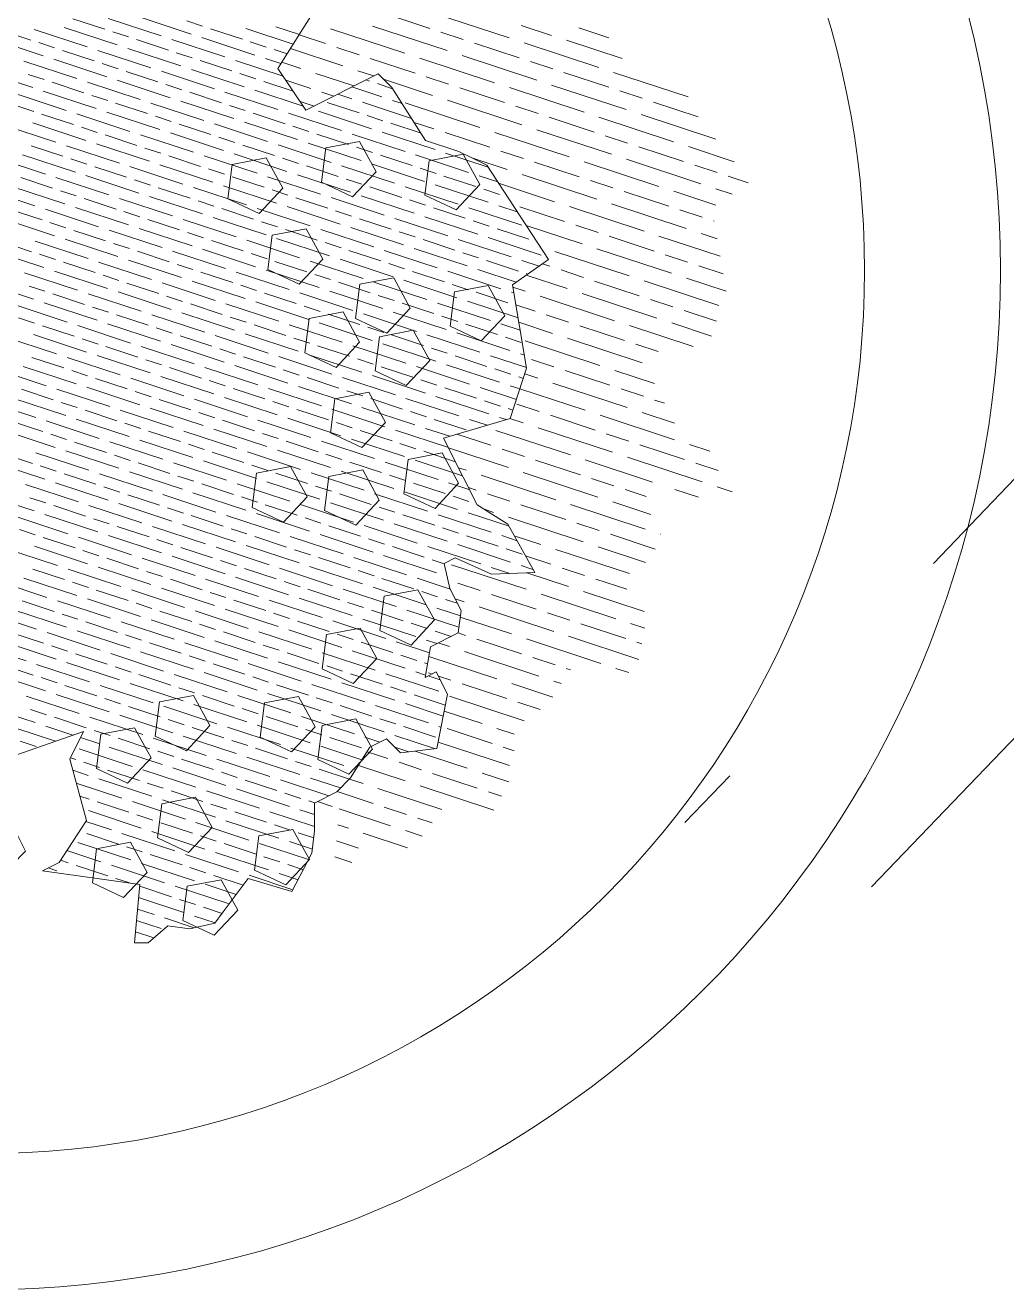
# Model space of a CAD drawing. Header units: millimetres. Extents: x 29001 to 40804, y -8833 to -5892.
# Drawn here: x 29646.77 to 29661.21, y -8151.1 to -8132.49 of the extents above; entities that cross this region are included whole.
import ezdxf

# ---------------------------------------------------------------- set-up
doc = ezdxf.new("R2010")
doc.units = ezdxf.units.MM
doc.layers.get('0').update_dxf_attribs({"lineweight": 0})
for name, color, linetype, lineweight in [('250', 250, 'Continuous', 0), ('251', 251, 'Continuous', 0), ('252', 252, 'Continuous', 0), ('ARBOL', 3, 'Continuous', 0)]:
    doc.layers.add(name, color=color, linetype=linetype, lineweight=lineweight)

# ---------------------------------------------------------------- blocks, each defined once
blk = doc.blocks.new('U1')
at = {"lineweight": 0, "true_color": 0x6c822b}
h = blk.add_hatch(dxfattribs=at)
h.set_pattern_fill('ANSI31', color=67, scale=0.1195, style=0)
edge = h.paths.add_edge_path()
edge.add_line((-2359701.9845, 78417.9483), (-2359701.9685, 78418.0585))
edge.add_line((-2359701.9685, 78418.0585), (-2359701.9366, 78418.0993))
edge.add_line((-2359701.9366, 78418.0993), (-2359701.8442, 78418.1313))
edge.add_line((-2359701.8442, 78418.1313), (-2359701.8478, 78418.0781))
edge.add_line((-2359701.8478, 78418.0781), (-2359701.8726, 78418.0213))
edge.add_line((-2359701.8726, 78418.0213), (-2359701.9845, 78417.9503))
edge.add_line((-2359702.2653, 78418.1678), (-2359702.2494, 78418.278))
edge.add_line((-2359702.2494, 78418.278), (-2359702.2174, 78418.3188))
edge.add_line((-2359702.2174, 78418.3188), (-2359702.1251, 78418.3508))
edge.add_line((-2359702.1251, 78418.3508), (-2359702.1287, 78418.2975))
edge.add_line((-2359702.1287, 78418.2975), (-2359702.1535, 78418.2407))
edge.add_line((-2359702.1535, 78418.2407), (-2359702.2654, 78418.1697))
edge.add_line((-2359702.6518, 78418.5498), (-2359702.756, 78418.5891))
edge.add_line((-2359702.756, 78418.5891), (-2359702.789, 78418.6291))
edge.add_line((-2359702.789, 78418.6291), (-2359702.8003, 78418.7261))
edge.add_line((-2359702.8003, 78418.7261), (-2359702.7491, 78418.7112))
edge.add_line((-2359702.7491, 78418.7112), (-2359702.699, 78418.6747))
edge.add_line((-2359702.699, 78418.6747), (-2359702.6537, 78418.5502))
edge.add_line((-2359702.905, 78418.0329), (-2359702.8892, 78417.9226))
edge.add_line((-2359702.8892, 78417.9226), (-2359702.9084, 78417.8744))
edge.add_line((-2359702.9084, 78417.8744), (-2359702.9879, 78417.8178))
edge.add_line((-2359702.9879, 78417.8178), (-2359702.9995, 78417.8698))
edge.add_line((-2359702.9995, 78417.8698), (-2359702.9917, 78417.9313))
edge.add_line((-2359702.9917, 78417.9313), (-2359702.9044, 78418.031))
edge.add_line((-2359702.5347, 78417.6308), (-2359702.5189, 78417.5205))
edge.add_line((-2359702.5189, 78417.5205), (-2359702.538, 78417.4723))
edge.add_line((-2359702.538, 78417.4723), (-2359702.6176, 78417.4156))
edge.add_line((-2359702.6176, 78417.4156), (-2359702.6292, 78417.4677))
edge.add_line((-2359702.6292, 78417.4677), (-2359702.6214, 78417.5292))
edge.add_line((-2359702.6214, 78417.5292), (-2359702.5341, 78417.6289))
edge.add_line((-2359701.7643, 78418.6315), (-2359701.7483, 78418.7417))
edge.add_line((-2359701.7483, 78418.7417), (-2359701.7164, 78418.7826))
edge.add_line((-2359701.7164, 78418.7826), (-2359701.624, 78418.8145))
edge.add_line((-2359701.624, 78418.8145), (-2359701.6276, 78418.7613))
edge.add_line((-2359701.6276, 78418.7613), (-2359701.6524, 78418.7045))
edge.add_line((-2359701.6524, 78418.7045), (-2359701.7643, 78418.6335))
blk = doc.blocks.new('cc')
at = {"color": 66, "linetype": 'Continuous', "true_color": 0x608d07}
for p, q in [((3.3614, 1.6911), (3.3145, 1.7182)), ((3.4185, 1.6582), (3.4183, 1.6583)), ((3.4948, 1.4624), (3.3119, 1.568)), ((3.3712, 1.6096), (3.3293, 1.6338)), ((3.5845, 1.4865), (3.4139, 1.585)), ((4.0373, 1.5284), (3.9381, 1.5857)), ((4.0243, 1.4601), (3.8921, 1.5364)), ((3.486, 1.3158), (3.3154, 1.4143)), ((3.6042, 1.3235), (3.3198, 1.4876)), ((3.8361, 1.2654), (3.5517, 1.4296)), ((3.6997, 1.4199), (3.6272, 1.4618)), ((4.0439, 1.2971), (3.8, 1.4379)), ((3.9346, 1.436), (3.846, 1.4871)), ((2.6262, 1.2056), (2.3418, 1.3698)), ((2.7345, 1.2947), (2.6492, 1.344)), ((3.3963, 1.2918), (3.2599, 1.3706)), ((3.9258, 1.2894), (3.7551, 1.3879)), ((4.1509, 1.3111), (3.9914, 1.4032)), ((2.7878, 1.1881), (2.5737, 1.3118)), ((3.1742, 1.2684), (3.1243, 1.2972)), ((3.5057, 1.1528), (3.2213, 1.317)), ((3.614, 1.242), (3.5287, 1.2912)), ((3.9454, 1.1264), (3.661, 1.2906)), ((2.5277, 1.035), (2.2433, 1.1992)), ((3.0659, 1.1792), (2.9828, 1.2272)), ((3.2978, 1.1212), (3.0536, 1.2622)), ((3.3875, 1.1452), (3.2169, 1.2437)), ((3.7375, 1.0948), (3.4532, 1.259)), ((3.8273, 1.1188), (3.6566, 1.2173)), ((4.1773, 1.0684), (3.8929, 1.2326)), ((4.0537, 1.2156), (3.9684, 1.2648)), ((4.1973, 1.1327), (4.0964, 1.1909)), ((4.2112, 1.2005), (4.1008, 1.2642)), ((2.3198, 1.0033), (2.0354, 1.1675)), ((2.4095, 1.0274), (2.2389, 1.1259)), ((2.7595, 0.977), (2.4752, 1.1411)), ((2.636, 1.1241), (2.5507, 1.1734)), ((2.8294, 1.0883), (2.683, 1.1728)), ((2.9478, 1.1716), (2.9191, 1.1882)), ((3.0757, 1.0977), (2.9904, 1.147)), ((3.4071, 0.9822), (3.1228, 1.1464)), ((3.5155, 1.0713), (3.4302, 1.1206)), ((3.8469, 0.9558), (3.5625, 1.12)), ((2.8493, 1.001), (2.6786, 1.0995)), ((2.9674, 1.0086), (2.8696, 1.0651)), ((3.1993, 0.9506), (2.9149, 1.1147)), ((3.289, 0.9746), (3.1184, 1.0731)), ((3.639, 0.9242), (3.3547, 1.0883)), ((3.7287, 0.9482), (3.5581, 1.0467)), ((4.0788, 0.8978), (3.7944, 1.0619)), ((3.9552, 1.0449), (3.8699, 1.0942)), ((4.1694, 0.9971), (4.0023, 1.0936)), ((2.2213, 0.8327), (1.9369, 0.9969)), ((2.4291, 0.8644), (2.1448, 1.0286)), ((2.661, 0.8063), (2.3767, 0.9705)), ((2.5375, 0.9535), (2.4522, 1.0028)), ((2.8689, 0.838), (2.5845, 1.0022)), ((2.9772, 0.9271), (2.8919, 0.9764)), ((3.3086, 0.8116), (3.0243, 0.9758)), ((4.1555, 0.9293), (3.9979, 1.0203)), ((2.311, 0.8568), (2.1404, 0.9553)), ((2.7507, 0.8304), (2.5801, 0.9289)), ((3.1008, 0.7799), (2.8164, 0.9441)), ((3.1905, 0.804), (3.0199, 0.9025)), ((3.5405, 0.7535), (3.2562, 0.9177)), ((3.417, 0.9007), (3.3317, 0.95)), ((3.7484, 0.7852), (3.464, 0.9494)), ((3.8567, 0.8743), (3.7714, 0.9236)), ((4.1881, 0.7588), (3.9038, 0.923)), ((2.1228, 0.6621), (1.8384, 0.8263)), ((2.3306, 0.6938), (2.0463, 0.8579)), ((2.439, 0.7829), (2.3537, 0.8321)), ((2.7704, 0.6674), (2.486, 0.8316)), ((3.6302, 0.7776), (3.4596, 0.8761)), ((3.9803, 0.7272), (3.6959, 0.8913)), ((4.07, 0.7512), (3.8994, 0.8497)), ((4.3708, 0.7292), (4.1357, 0.8649)), ((2.2125, 0.6861), (2.0419, 0.7847)), ((2.5625, 0.6357), (2.2782, 0.7999)), ((2.6522, 0.6598), (2.4816, 0.7583)), ((3.0023, 0.6093), (2.7179, 0.7735)), ((2.8787, 0.7565), (2.7934, 0.8057)), ((3.2101, 0.641), (2.9258, 0.8052)), ((3.442, 0.5829), (3.1577, 0.7471)), ((3.3185, 0.7301), (3.2331, 0.7794)), ((3.6499, 0.6146), (3.3655, 0.7788)), ((3.7582, 0.7037), (3.6729, 0.753)), ((4.0896, 0.5882), (3.8053, 0.7524)), ((2.2321, 0.5231), (1.9478, 0.6873)), ((3.092, 0.6334), (2.9214, 0.7319)), ((3.5317, 0.607), (3.3611, 0.7055)), ((3.8818, 0.5565), (3.5974, 0.7207)), ((3.9715, 0.5806), (3.8009, 0.6791)), ((4.3004, 0.5423), (4.0371, 0.6943)), ((4.1979, 0.6773), (4.1126, 0.7266)), ((4.3473, 0.6669), (4.245, 0.726)), ((2.0243, 0.4915), (1.7399, 0.6557)), ((2.114, 0.5155), (1.9434, 0.614)), ((2.464, 0.4651), (2.1797, 0.6293)), ((2.3405, 0.6123), (2.2551, 0.6615)), ((2.6719, 0.4968), (2.3875, 0.6609)), ((2.9038, 0.4387), (2.6194, 0.6029)), ((2.7802, 0.5859), (2.6949, 0.6351)), ((3.1116, 0.4704), (2.8273, 0.6345)), ((3.2199, 0.5595), (3.1346, 0.6087)), ((3.5514, 0.444), (3.267, 0.6081)), ((4.3239, 0.6046), (4.2406, 0.6527)), ((1.6939, 0.3789), (1.4095, 0.5431)), ((2.5537, 0.4891), (2.3831, 0.5876)), ((2.9935, 0.4627), (2.8229, 0.5612)), ((3.3435, 0.4123), (3.0591, 0.5765)), ((3.4332, 0.4363), (3.2626, 0.5349)), ((3.7833, 0.3859), (3.4989, 0.5501)), ((3.6597, 0.5331), (3.5744, 0.5823)), ((3.9911, 0.4176), (3.7067, 0.5817)), ((4.1781, 0.3854), (3.9386, 0.5237)), ((4.0994, 0.5067), (4.0141, 0.5559)), ((4.2695, 0.4843), (4.1465, 0.5554)), ((1.9258, 0.3209), (1.6414, 0.485)), ((1.8022, 0.468), (1.7169, 0.5173)), ((2.1336, 0.3525), (1.8493, 0.5167)), ((2.3655, 0.2945), (2.0811, 0.4587)), ((2.2419, 0.4416), (2.1566, 0.4909)), ((2.5734, 0.3261), (2.289, 0.4903)), ((2.6817, 0.4153), (2.5964, 0.4645)), ((3.0131, 0.2997), (2.7287, 0.4639)), ((3.873, 0.4099), (3.7023, 0.5085)), ((4.2253, 0.434), (4.1421, 0.4821)), ((1.5954, 0.2083), (1.311, 0.3725)), ((2.0155, 0.3449), (1.8449, 0.4434)), ((2.4552, 0.3185), (2.2846, 0.417)), ((2.8053, 0.2681), (2.5209, 0.4323)), ((2.895, 0.2921), (2.7243, 0.3906)), ((3.245, 0.2417), (2.9606, 0.4059)), ((3.1214, 0.3889), (3.0361, 0.4381)), ((3.4529, 0.2733), (3.1685, 0.4375)), ((3.6848, 0.2153), (3.4004, 0.3795)), ((3.5612, 0.3625), (3.4759, 0.4117)), ((3.8926, 0.2469), (3.6082, 0.4111)), ((4.0009, 0.3361), (3.9156, 0.3853)), ((4.1263, 0.3395), (4.048, 0.3847)), ((1.4772, 0.2007), (1.3066, 0.2992)), ((1.8273, 0.1503), (1.5429, 0.3144)), ((1.7037, 0.2974), (1.6184, 0.3467)), ((2.0351, 0.1819), (1.7507, 0.3461)), ((2.1434, 0.271), (2.0581, 0.3203)), ((2.4749, 0.1555), (2.1905, 0.3197)), ((3.3347, 0.2657), (3.1641, 0.3642)), ((3.7745, 0.2393), (3.6038, 0.3378)), ((4.0998, 0.2032), (3.8401, 0.3531)), ((4.0757, 0.2929), (4.0436, 0.3114)), ((1.917, 0.1743), (1.7463, 0.2728)), ((2.267, 0.1239), (1.9826, 0.288)), ((2.3567, 0.1479), (2.1861, 0.2464)), ((2.7068, 0.0975), (2.4224, 0.2616)), ((2.5832, 0.2446), (2.4979, 0.2939)), ((2.9146, 0.1291), (2.6302, 0.2933)), ((3.1465, 0.0711), (2.8621, 0.2352)), ((3.0229, 0.2182), (2.9376, 0.2675)), ((3.3544, 0.1027), (3.07, 0.2669)), ((3.4627, 0.1918), (3.3774, 0.2411)), ((3.7941, 0.0763), (3.5097, 0.2405)), ((1.289, 0.006), (1.0046, 0.1702)), ((1.4969, 0.0377), (1.2125, 0.2019)), ((1.6052, 0.1268), (1.5199, 0.1761)), ((1.9366, 0.0113), (1.6522, 0.1755)), ((2.0449, 0.1004), (1.9596, 0.1497)), ((2.3764, -0.0151), (2.092, 0.1491)), ((2.7965, 0.1215), (2.6258, 0.22)), ((3.2362, 0.0951), (3.0656, 0.1936)), ((3.5862, 0.0447), (3.3019, 0.2089)), ((3.676, 0.0687), (3.5053, 0.1672)), ((4.026, 0.0183), (3.7416, 0.1825)), ((3.9024, 0.1654), (3.8171, 0.2147)), ((4.1113, 0.1207), (3.9495, 0.2141)), ((1.3787, 0.0301), (1.2081, 0.1286)), ((1.7288, -0.0204), (1.4444, 0.1438)), ((1.8185, 0.0037), (1.6478, 0.1022)), ((2.1685, -0.0468), (1.8841, 0.1174)), ((2.2582, -0.0227), (2.0876, 0.0758)), ((2.6082, -0.0732), (2.3239, 0.091)), ((2.4847, 0.074), (2.3994, 0.1233)), ((2.8161, -0.0415), (2.5317, 0.1227)), ((2.9244, 0.0476), (2.8391, 0.0969)), ((3.2558, -0.0679), (2.9715, 0.0963)), ((4.1068, 0.0474), (3.9451, 0.1408)), ((1.3984, -0.1329), (1.114, 0.0312)), ((1.5067, -0.0438), (1.4214, 0.0054)), ((1.8381, -0.1593), (1.5537, 0.0048)), ((2.698, -0.0491), (2.5273, 0.0494)), ((3.048, -0.0996), (2.7636, 0.0646)), ((3.1377, -0.0755), (2.9671, 0.023)), ((3.4877, -0.1259), (3.2034, 0.0382)), ((3.3642, 0.0212), (3.2789, 0.0705)), ((3.6956, -0.0943), (3.4112, 0.0699)), ((3.9275, -0.1523), (3.6431, 0.0118)), ((3.8039, -0.0052), (3.7186, 0.0441)), ((4.0714, -0.0838), (3.851, 0.0435)), ((1.1905, -0.1646), (0.9061, -0.0004)), ((1.2802, -0.1406), (1.1096, -0.042)), ((1.6302, -0.191), (1.3459, -0.0268)), ((1.72, -0.167), (1.5493, -0.0684)), ((2.07, -0.2174), (1.7856, -0.0532)), ((1.9464, -0.0702), (1.8611, -0.021)), ((2.2778, -0.1857), (1.9935, -0.0215)), ((2.3862, -0.0966), (2.3009, -0.0474)), ((2.7176, -0.2121), (2.4332, -0.0479)), ((2.8259, -0.123), (2.7406, -0.0737)), ((3.1573, -0.2385), (2.873, -0.0743)), ((3.5774, -0.1019), (3.4068, -0.0034)), ((4.0172, -0.1283), (3.8466, -0.0298)), ((4.0901, -0.0187), (4.0829, -0.0146)), ((1.2998, -0.3036), (1.0155, -0.1394)), ((2.1597, -0.1933), (1.9891, -0.0948)), ((2.5097, -0.2438), (2.2254, -0.0796)), ((2.5994, -0.2197), (2.4288, -0.1212)), ((2.9495, -0.2702), (2.6651, -0.106)), ((3.0392, -0.2461), (2.8686, -0.1476)), ((3.3892, -0.2966), (3.1049, -0.1324)), ((3.2657, -0.1494), (3.1804, -0.1001)), ((3.5971, -0.2649), (3.3127, -0.1007)), ((3.7054, -0.1758), (3.6201, -0.1265)), ((4.0368, -0.2913), (3.7525, -0.1271)), ((1.092, -0.3352), (0.8076, -0.171)), ((1.1817, -0.3112), (1.0111, -0.2127)), ((1.5317, -0.3616), (1.2474, -0.1974)), ((1.4082, -0.2144), (1.3229, -0.1652)), ((1.7396, -0.33), (1.4552, -0.1658)), ((1.8479, -0.2408), (1.7626, -0.1916)), ((2.1793, -0.3563), (1.895, -0.1922)), ((2.2877, -0.2672), (2.2024, -0.218)), ((2.6191, -0.3827), (2.3347, -0.2186)), ((3.4789, -0.2725), (3.3083, -0.174)), ((3.829, -0.323), (3.5446, -0.1588)), ((3.9187, -0.2989), (3.7481, -0.2004)), ((4.0645, -0.2314), (3.9844, -0.1852)), ((0.7616, -0.4478), (0.4772, -0.2836)), ((1.6214, -0.3376), (1.4508, -0.2391)), ((1.9715, -0.388), (1.6871, -0.2238)), ((2.0612, -0.364), (1.8906, -0.2655)), ((2.4112, -0.4144), (2.1269, -0.2502)), ((2.5009, -0.3904), (2.3303, -0.2919)), ((2.851, -0.4408), (2.5666, -0.2766)), ((2.7274, -0.2936), (2.6421, -0.2444)), ((3.0588, -0.4091), (2.7745, -0.245)), ((3.1672, -0.32), (3.0818, -0.2708)), ((3.4986, -0.4355), (3.2142, -0.2714)), ((3.6069, -0.3464), (3.5216, -0.2972)), ((4.2206, -0.3216), (4.1447, -0.2777)), ((0.9935, -0.5058), (0.7091, -0.3417)), ((0.8699, -0.3587), (0.7846, -0.3094)), ((1.2013, -0.4742), (0.917, -0.31)), ((1.4332, -0.5322), (1.1489, -0.368)), ((1.3097, -0.3851), (1.2244, -0.3358)), ((1.6411, -0.5006), (1.3567, -0.3364)), ((1.7494, -0.4115), (1.6641, -0.3622)), ((2.0808, -0.527), (1.7965, -0.3628)), ((2.9407, -0.4168), (2.7701, -0.3182)), ((3.2907, -0.4672), (3.0064, -0.303)), ((3.3804, -0.4432), (3.2098, -0.3446)), ((3.7305, -0.4936), (3.4461, -0.3294)), ((3.8202, -0.4695), (3.6496, -0.371)), ((3.9383, -0.4619), (3.654, -0.2977)), ((4.1702, -0.52), (3.8859, -0.3558)), ((4.0467, -0.3728), (3.9613, -0.3236)), ((4.3118, -0.4501), (4.0937, -0.3241)), ((1.0832, -0.4818), (0.9126, -0.3833)), ((1.5229, -0.5082), (1.3523, -0.4097)), ((1.873, -0.5586), (1.5886, -0.3944)), ((1.9627, -0.5346), (1.7921, -0.4361)), ((2.3127, -0.585), (2.0284, -0.4208)), ((2.1892, -0.4378), (2.1038, -0.3886)), ((2.5206, -0.5534), (2.2362, -0.3892)), ((2.6289, -0.4642), (2.5436, -0.415)), ((2.9603, -0.5798), (2.676, -0.4156)), ((3.0687, -0.4906), (2.9833, -0.4414)), ((3.4001, -0.6062), (3.1157, -0.442)), ((4.2599, -0.4959), (4.0893, -0.3974)), ((0.6631, -0.6184), (0.3787, -0.4542)), ((0.895, -0.6765), (0.6106, -0.5123)), ((0.7714, -0.5293), (0.6861, -0.48)), ((1.1028, -0.6448), (0.8185, -0.4806)), ((1.2112, -0.5557), (1.1258, -0.5064)), ((1.5426, -0.6712), (1.2582, -0.507)), ((2.4024, -0.561), (2.2318, -0.4625)), ((2.7525, -0.6114), (2.4681, -0.4472)), ((2.8422, -0.5874), (2.6716, -0.4889)), ((3.1922, -0.6378), (2.9079, -0.4736)), ((3.2819, -0.6138), (3.1113, -0.5153)), ((3.632, -0.6642), (3.3476, -0.5)), ((3.5084, -0.517), (3.4231, -0.4678)), ((3.8398, -0.6325), (3.5555, -0.4684)), ((3.9481, -0.5434), (3.8628, -0.4942)), ((4.198, -0.6118), (3.9952, -0.4948)), ((0.5449, -0.626), (0.3743, -0.5275)), ((0.9847, -0.6524), (0.8141, -0.5539)), ((1.3347, -0.7028), (1.0504, -0.5387)), ((1.4244, -0.6788), (1.2538, -0.5803)), ((1.7745, -0.7292), (1.4901, -0.5651)), ((1.6509, -0.5821), (1.5656, -0.5328)), ((1.9823, -0.6976), (1.698, -0.5334)), ((2.2142, -0.7556), (1.9298, -0.5915)), ((2.0907, -0.6085), (2.0053, -0.5592)), ((2.4221, -0.724), (2.1377, -0.5598)), ((2.5304, -0.6349), (2.4451, -0.5856)), ((2.8618, -0.7504), (2.5775, -0.5862)), ((3.7217, -0.6402), (3.5511, -0.5417)), ((4.0717, -0.6906), (3.7873, -0.5264)), ((4.158, -0.6646), (3.9908, -0.5681)), ((4.2379, -0.559), (4.2271, -0.5528)), ((0.3567, -0.8207), (0.0724, -0.6565)), ((0.5646, -0.789), (0.2802, -0.6248)), ((0.6729, -0.6999), (0.5876, -0.6506)), ((1.0043, -0.8154), (0.72, -0.6512)), ((1.8642, -0.7052), (1.6936, -0.6067)), ((2.3039, -0.7316), (2.1333, -0.6331)), ((2.654, -0.782), (2.3696, -0.6179)), ((2.7437, -0.758), (2.5731, -0.6595)), ((3.0937, -0.8084), (2.8093, -0.6442)), ((2.9701, -0.6613), (2.8848, -0.612)), ((3.3016, -0.7768), (3.0172, -0.6126)), ((3.4099, -0.6877), (3.3246, -0.6384)), ((3.7413, -0.8032), (3.4569, -0.639)), ((3.8496, -0.714), (3.7643, -0.6648)), ((3.949, -0.6956), (3.8967, -0.6654)), ((0.4464, -0.7966), (0.2758, -0.6981)), ((0.7965, -0.8471), (0.5121, -0.6829)), ((0.8862, -0.823), (0.7156, -0.7245)), ((1.2362, -0.8735), (0.9518, -0.7093)), ((1.1127, -0.7263), (1.0273, -0.677)), ((1.4441, -0.8418), (1.1597, -0.6776)), ((1.676, -0.8999), (1.3916, -0.7357)), ((1.5524, -0.7527), (1.4671, -0.7034)), ((1.8838, -0.8682), (1.5995, -0.704)), ((1.9921, -0.7791), (1.9068, -0.7298)), ((2.3236, -0.8946), (2.0392, -0.7304)), ((3.1834, -0.7844), (3.0128, -0.6859)), ((3.5335, -0.8348), (3.2491, -0.6706)), ((3.6232, -0.8108), (3.4525, -0.7123)), ((3.867, -0.7999), (3.6888, -0.697)), ((3.908, -0.7477), (3.8923, -0.7387)), ((4.0277, -0.741), (3.9635, -0.704)), ((0.4661, -0.9596), (0.1817, -0.7955)), ((1.3259, -0.8494), (1.1553, -0.7509)), ((1.7657, -0.8758), (1.5951, -0.7773)), ((2.1157, -0.9263), (1.8313, -0.7621)), ((2.2054, -0.9022), (2.0348, -0.8037)), ((2.5555, -0.9527), (2.2711, -0.7885)), ((2.4319, -0.8055), (2.3466, -0.7562)), ((2.7633, -0.921), (2.4789, -0.7568)), ((2.9952, -0.979), (2.7108, -0.8149)), ((2.8716, -0.8319), (2.7863, -0.7826)), ((3.2031, -0.9474), (2.9187, -0.7832)), ((3.3114, -0.8583), (3.2261, -0.809)), ((3.6428, -0.9738), (3.3584, -0.8096)), ((0.2582, -0.9913), (-0.0262, -0.8271)), ((0.3479, -0.9673), (0.1773, -0.8688)), ((0.698, -1.0177), (0.4136, -0.8535)), ((0.5744, -0.8705), (0.4891, -0.8213)), ((0.9058, -0.986), (0.6215, -0.8219)), ((1.1377, -1.0441), (0.8533, -0.8799)), ((1.0141, -0.8969), (0.9288, -0.8477)), ((1.3456, -1.0124), (1.0612, -0.8483)), ((1.4539, -0.9233), (1.3686, -0.8741)), ((1.7853, -1.0388), (1.5009, -0.8746)), ((2.6452, -0.9286), (2.4745, -0.8301)), ((3.0849, -0.955), (2.9143, -0.8565)), ((3.4349, -1.0054), (3.1506, -0.8413)), ((3.5247, -0.9814), (3.354, -0.8829)), ((3.8705, -1.0294), (3.5903, -0.8677)), ((3.7511, -0.8847), (3.6658, -0.8354)), ((3.8561, -0.8694), (3.7982, -0.836)), ((0.3676, -1.1303), (0.0832, -0.9661)), ((0.7877, -0.9937), (0.6171, -0.8951)), ((1.2274, -1.02), (1.0568, -0.9215)), ((1.5775, -1.0705), (1.2931, -0.9063)), ((1.6672, -1.0464), (1.4965, -0.9479)), ((2.0172, -1.0969), (1.7328, -0.9327)), ((1.8936, -0.9497), (1.8083, -0.9005)), ((2.2251, -1.0652), (1.9407, -0.901)), ((2.4569, -1.1233), (2.1726, -0.9591)), ((2.3334, -0.9761), (2.2481, -0.9268)), ((2.6648, -1.0916), (2.3804, -0.9274)), ((2.7731, -1.0025), (2.6878, -0.9532)), ((3.1045, -1.118), (2.8202, -0.9538)), ((3.8801, -0.9592), (3.7938, -0.9093)), ((0.1597, -1.1619), (-0.1247, -0.9977)), ((0.2494, -1.1379), (0.0788, -1.0394)), ((0.5995, -1.1883), (0.3151, -1.0241)), ((0.4759, -1.0411), (0.3906, -0.9919)), ((0.8073, -1.1567), (0.5229, -0.9925)), ((0.9156, -1.0675), (0.8303, -1.0183)), ((1.2471, -1.183), (0.9627, -1.0189)), ((2.1069, -1.0728), (1.9363, -0.9743)), ((2.5467, -1.0992), (2.376, -1.0007)), ((2.8967, -1.1497), (2.6123, -0.9855)), ((2.9864, -1.1256), (2.8158, -1.0271)), ((3.3364, -1.1761), (3.0521, -1.0119)), ((3.2129, -1.0289), (3.1276, -0.9796)), ((3.5443, -1.1444), (3.2599, -0.9802)), ((3.6685, -1.1403), (3.4918, -1.0383)), ((3.6526, -1.0553), (3.5673, -1.006)), ((3.8262, -1.0797), (3.6997, -1.0066)), ((-0.1707, -1.2745), (-0.4551, -1.1103)), ((0.6892, -1.1643), (0.5185, -1.0658)), ((1.0392, -1.2147), (0.7548, -1.0505)), ((1.1289, -1.1907), (0.9583, -1.0922)), ((1.4789, -1.2411), (1.1946, -1.0769)), ((1.3554, -1.0939), (1.2701, -1.0447)), ((1.6868, -1.2094), (1.4024, -1.0453)), ((1.9187, -1.2675), (1.6343, -1.1033)), ((1.7951, -1.1203), (1.7098, -1.0711)), ((2.1265, -1.2358), (1.8422, -1.0717)), ((2.2349, -1.1467), (2.1496, -1.0975)), ((2.5663, -1.2622), (2.2819, -1.0981)), ((3.4262, -1.152), (3.2555, -1.0535)), ((3.7582, -1.1163), (3.6953, -1.0799)), ((0.0612, -1.3325), (-0.2232, -1.1684)), ((-0.0624, -1.1854), (-0.1477, -1.1361)), ((0.2691, -1.3009), (-0.0153, -1.1367)), ((0.3774, -1.2118), (0.2921, -1.1625)), ((0.7088, -1.3273), (0.4244, -1.1631)), ((0.8171, -1.2382), (0.7318, -1.1889)), ((1.1485, -1.3537), (0.8642, -1.1895)), ((1.5687, -1.2171), (1.398, -1.1186)), ((2.0084, -1.2435), (1.8378, -1.145)), ((2.3584, -1.2939), (2.0741, -1.1297)), ((2.4481, -1.2699), (2.2775, -1.1713)), ((2.7982, -1.3203), (2.5138, -1.1561)), ((2.6746, -1.1731), (2.5893, -1.1239)), ((3.006, -1.2886), (2.7217, -1.1244)), ((3.2379, -1.3467), (2.9536, -1.1825)), ((3.1144, -1.1995), (3.0291, -1.1503)), ((3.4458, -1.315), (3.1614, -1.1508)), ((3.5333, -1.2139), (3.4688, -1.1767)), ((0.1509, -1.3085), (-0.0197, -1.21)), ((0.5009, -1.3589), (0.2166, -1.1948)), ((0.5907, -1.3349), (0.42, -1.2364)), ((0.9407, -1.3853), (0.6563, -1.2211)), ((1.0304, -1.3613), (0.8598, -1.2628)), ((1.3804, -1.4117), (1.0961, -1.2475)), ((1.2569, -1.2645), (1.1716, -1.2153)), ((1.5883, -1.3801), (1.3039, -1.2159)), ((1.6966, -1.2909), (1.6113, -1.2417)), ((2.028, -1.4065), (1.7437, -1.2423)), ((2.8879, -1.2962), (2.7173, -1.1977)), ((3.3276, -1.3226), (3.157, -1.2241)), ((3.6777, -1.3731), (3.3933, -1.2089)), ((-0.2692, -1.4451), (-0.5536, -1.2809)), ((-0.0373, -1.5032), (-0.3217, -1.339)), ((-0.1609, -1.356), (-0.2462, -1.3067)), ((0.1705, -1.4715), (-0.1138, -1.3073)), ((0.2789, -1.3824), (0.1936, -1.3331)), ((0.6103, -1.4979), (0.3259, -1.3337)), ((1.4701, -1.3877), (1.2995, -1.2892)), ((1.8202, -1.4381), (1.5358, -1.2739)), ((1.9099, -1.4141), (1.7393, -1.3156)), ((2.2599, -1.4645), (1.9756, -1.3003)), ((2.1364, -1.3173), (2.0511, -1.2681)), ((2.4678, -1.4329), (2.1834, -1.2687)), ((2.6997, -1.4909), (2.4153, -1.3267)), ((2.5761, -1.3437), (2.4908, -1.2945)), ((2.9075, -1.4592), (2.6232, -1.2951)), ((3.0159, -1.3701), (2.9306, -1.3209)), ((3.3473, -1.4856), (3.0629, -1.3215)), ((-0.3873, -1.4527), (-0.558, -1.3542)), ((0.0524, -1.4791), (-0.1182, -1.3806)), ((0.4024, -1.5296), (0.1181, -1.3654)), ((0.4921, -1.5055), (0.3215, -1.407)), ((0.8422, -1.5559), (0.5578, -1.3918)), ((0.7186, -1.4088), (0.6333, -1.3595)), ((1.05, -1.5243), (0.7657, -1.3601)), ((1.1584, -1.4352), (1.0731, -1.3859)), ((1.4898, -1.5507), (1.2054, -1.3865)), ((1.5981, -1.4616), (1.5128, -1.4123)), ((1.9295, -1.5771), (1.6452, -1.4129)), ((2.3496, -1.4405), (2.179, -1.342)), ((2.7894, -1.4669), (2.6188, -1.3684)), ((3.1394, -1.5173), (2.8551, -1.3531)), ((3.2291, -1.4933), (3.0585, -1.3948)), ((3.5792, -1.5437), (3.2948, -1.3795)), ((3.4556, -1.3965), (3.3703, -1.3473)), ((3.787, -1.512), (3.5027, -1.3479)), ((3.8341, -1.4634), (3.7346, -1.4059)), ((-0.2594, -1.5266), (-0.3447, -1.4773)), ((0.072, -1.6421), (-0.2123, -1.4779)), ((0.9319, -1.5319), (0.7613, -1.4334)), ((1.2819, -1.5823), (0.9976, -1.4182)), ((1.3716, -1.5583), (1.201, -1.4598)), ((1.7217, -1.6087), (1.4373, -1.4446)), ((1.8114, -1.5847), (1.6408, -1.4862)), ((2.1614, -1.6351), (1.8771, -1.471)), ((2.0379, -1.488), (1.9526, -1.4387)), ((2.3693, -1.6035), (2.0849, -1.4393)), ((2.4776, -1.5144), (2.3923, -1.4651)), ((2.809, -1.6299), (2.5247, -1.4657)), ((3.6689, -1.5197), (3.4983, -1.4212)), ((-0.1358, -1.6738), (-0.4202, -1.5096)), ((-0.0461, -1.6497), (-0.2167, -1.5512)), ((0.3039, -1.7002), (0.0196, -1.536)), ((0.1804, -1.553), (0.0951, -1.5037)), ((0.5118, -1.6685), (0.2274, -1.5043)), ((0.7437, -1.7266), (0.4593, -1.5624)), ((0.6201, -1.5794), (0.5348, -1.5301)), ((0.9515, -1.6949), (0.6672, -1.5307)), ((1.0599, -1.6058), (0.9746, -1.5565)), ((1.3913, -1.7213), (1.1069, -1.5571)), ((2.2511, -1.6111), (2.0805, -1.5126)), ((2.6012, -1.6615), (2.3168, -1.4973)), ((2.6909, -1.6375), (2.5203, -1.539)), ((3.0401, -1.6874), (2.7566, -1.5237)), ((2.9174, -1.5407), (2.832, -1.4915)), ((3.2195, -1.6394), (2.9644, -1.4921)), ((3.3092, -1.6153), (3.1963, -1.5501)), ((3.3571, -1.5671), (3.2718, -1.5179)), ((3.6237, -1.6453), (3.4042, -1.5185)), ((3.7968, -1.5935), (3.7115, -1.5443)), ((3.9067, -1.5811), (3.8439, -1.5449)), ((0.3936, -1.6761), (0.223, -1.5776)), ((0.8334, -1.7025), (0.6628, -1.604)), ((1.1834, -1.753), (0.8991, -1.5888)), ((1.2731, -1.7289), (1.1025, -1.6304)), ((1.6232, -1.7794), (1.3388, -1.6152)), ((1.4996, -1.6322), (1.4143, -1.5829)), ((1.831, -1.7477), (1.5467, -1.5835)), ((1.9394, -1.6586), (1.854, -1.6093)), ((2.2708, -1.7741), (1.9864, -1.6099)), ((2.3791, -1.685), (2.2938, -1.6357)), ((2.7105, -1.8005), (2.4262, -1.6363)), ((3.1298, -1.6634), (2.96, -1.5654)), ((3.7181, -1.6239), (3.636, -1.5765)), ((-0.0265, -1.8127), (-0.3108, -1.6486)), ((0.2054, -1.8708), (-0.0789, -1.7066)), ((0.0819, -1.7236), (-0.0035, -1.6744)), ((0.4133, -1.8391), (0.1289, -1.675)), ((0.5216, -1.75), (0.4363, -1.7008)), ((0.853, -1.8655), (0.5687, -1.7013)), ((1.7129, -1.7553), (1.5423, -1.6568)), ((2.0629, -1.8057), (1.7786, -1.6416)), ((2.1526, -1.7817), (1.982, -1.6832)), ((2.5027, -1.8321), (2.2183, -1.668)), ((2.5924, -1.8081), (2.4218, -1.7096)), ((2.9424, -1.8585), (2.658, -1.6944)), ((2.8188, -1.7114), (2.7335, -1.6621)), ((2.9956, -1.7376), (2.8659, -1.6627)), ((-0.1446, -1.8204), (-0.3152, -1.7218)), ((0.2951, -1.8468), (0.1245, -1.7482)), ((0.6452, -1.8972), (0.3608, -1.733)), ((0.7349, -1.8731), (0.5643, -1.7746)), ((1.0849, -1.9236), (0.8006, -1.7594)), ((0.9614, -1.7764), (0.876, -1.7272)), ((1.2928, -1.8919), (1.0084, -1.7277)), ((1.5247, -1.95), (1.2403, -1.7858)), ((1.4011, -1.8028), (1.3158, -1.7535)), ((1.7325, -1.9183), (1.4482, -1.7541)), ((1.8408, -1.8292), (1.7555, -1.7799)), ((2.1723, -1.9447), (1.8879, -1.7805)), ((3.0321, -1.8345), (2.8615, -1.736)), ((-0.0166, -1.8942), (-0.102, -1.845)), ((0.3148, -2.0098), (0.0304, -1.8456)), ((1.1746, -1.8995), (1.004, -1.801)), ((1.6144, -1.9259), (1.4438, -1.8274)), ((1.9644, -1.9764), (1.68, -1.8122)), ((2.0541, -1.9523), (1.8835, -1.8538)), ((2.4042, -2.0028), (2.1198, -1.8386)), ((2.2806, -1.8556), (2.1953, -1.8063)), ((2.612, -1.9711), (2.3276, -1.8069)), ((2.7203, -1.882), (2.635, -1.8327)), ((3.0518, -1.9975), (2.7674, -1.8333)), ((0.1069, -2.0414), (-0.1774, -1.8772)), ((0.1966, -2.0174), (0.026, -1.9189)), ((0.5467, -2.0678), (0.2623, -1.9036)), ((0.4231, -1.9206), (0.3378, -1.8714)), ((0.7545, -2.0361), (0.4702, -1.872)), ((0.9864, -2.0942), (0.702, -1.93)), ((0.8628, -1.947), (0.7775, -1.8978)), ((1.1943, -2.0625), (0.9099, -1.8984)), ((1.3026, -1.9734), (1.2173, -1.9242)), ((1.634, -2.0889), (1.3496, -1.9248)), ((2.4939, -1.9787), (2.3232, -1.8802)), ((2.8439, -2.0292), (2.5595, -1.865)), ((2.9336, -2.0051), (2.763, -1.9066)), ((3.0943, -1.9462), (2.9993, -1.8914)), ((0.6364, -2.0438), (0.4658, -1.9453)), ((1.0761, -2.0702), (0.9055, -1.9717)), ((1.4262, -2.1206), (1.1418, -1.9564)), ((1.5159, -2.0966), (1.3452, -1.998)), ((1.8659, -2.147), (1.5815, -1.9828)), ((1.7423, -1.9998), (1.657, -1.9506)), ((2.0738, -2.1153), (1.7894, -1.9512)), ((2.3057, -2.1734), (2.0213, -2.0092)), ((2.1821, -2.0262), (2.0968, -1.977)), ((2.5135, -2.1417), (2.2291, -1.9775)), ((2.6218, -2.0526), (2.5365, -2.0034)), ((2.9533, -2.1681), (2.6689, -2.0039)), ((0.2163, -2.1804), (-0.0681, -2.0162)), ((0.4482, -2.2384), (0.1638, -2.0742)), ((0.3246, -2.0913), (0.2393, -2.042)), ((0.656, -2.2068), (0.3716, -2.0426)), ((0.7643, -2.1176), (0.679, -2.0684)), ((1.0958, -2.2332), (0.8114, -2.069)), ((1.9556, -2.123), (1.785, -2.0244)), ((2.3954, -2.1493), (2.2247, -2.0508)), ((2.7454, -2.1998), (2.461, -2.0356)), ((2.8351, -2.1757), (2.6645, -2.0772)), ((3.0959, -2.1747), (2.9008, -2.062)), ((3.0616, -2.079), (2.9763, -2.0297)), ((3.1437, -2.0506), (3.1086, -2.0303)), ((0.5379, -2.2144), (0.3672, -2.1159)), ((0.8879, -2.2648), (0.6035, -2.1006)), ((0.9776, -2.2408), (0.807, -2.1423)), ((1.3277, -2.2912), (1.0433, -2.127)), ((1.2041, -2.144), (1.1188, -2.0948)), ((1.5355, -2.2596), (1.2511, -2.0954)), ((1.7674, -2.3176), (1.483, -2.1534)), ((1.6438, -2.1704), (1.5585, -2.1212)), ((1.9753, -2.286), (1.6909, -2.1218)), ((2.0836, -2.1968), (1.9983, -2.1476)), ((2.415, -2.3123), (2.1306, -2.1482)), ((3.1288, -2.1178), (3.1042, -2.1036)), ((0.2261, -2.2619), (0.1408, -2.2126)), ((0.5575, -2.3774), (0.2731, -2.2132)), ((1.4174, -2.2672), (1.2467, -2.1687)), ((1.8571, -2.2936), (1.6865, -2.1951)), ((2.2071, -2.344), (1.9228, -2.1798)), ((2.2969, -2.32), (2.1262, -2.2215)), ((2.6469, -2.3704), (2.3625, -2.2062)), ((2.5233, -2.2232), (2.438, -2.174)), ((2.8547, -2.3387), (2.5704, -2.1746)), ((2.9958, -2.3443), (2.8023, -2.2326)), ((2.9631, -2.2496), (2.8778, -2.2004)), ((3.063, -2.2315), (3.0101, -2.201)), ((0.4394, -2.385), (0.2687, -2.2865)), ((0.7605, -2.4188), (0.505, -2.2713)), ((0.6658, -2.2883), (0.5805, -2.239)), ((0.9724, -2.3894), (0.7129, -2.2396)), ((1.2291, -2.4618), (0.9448, -2.2977)), ((1.1056, -2.3147), (1.0203, -2.2654)), ((1.437, -2.4302), (1.1526, -2.266)), ((1.5453, -2.3411), (1.46, -2.2918)), ((1.8767, -2.4566), (1.5924, -2.2924)), ((2.7366, -2.3464), (2.566, -2.2479)), ((3.0302, -2.2884), (3.0057, -2.2742)), ((0.8664, -2.4041), (0.7085, -2.3129)), ((1.3189, -2.4378), (1.1482, -2.3393)), ((1.6689, -2.4882), (1.3845, -2.324)), ((1.7586, -2.4642), (1.588, -2.3657)), ((2.1086, -2.5146), (1.8243, -2.3504)), ((1.9851, -2.3675), (1.8998, -2.3182)), ((2.3165, -2.483), (2.0321, -2.3188)), ((2.5484, -2.541), (2.264, -2.3768)), ((2.4248, -2.3938), (2.3395, -2.3446)), ((2.7439, -2.5022), (2.4719, -2.3452)), ((2.8646, -2.4202), (2.7793, -2.371)), ((2.9328, -2.3838), (2.9116, -2.3716)), ((0.6607, -2.5887), (0.4065, -2.4419)), ((0.5673, -2.4589), (0.482, -2.4096)), ((0.6981, -2.4585), (0.6144, -2.4102)), ((1.3385, -2.6008), (1.0541, -2.4366)), ((2.1983, -2.4906), (2.0277, -2.3921)), ((2.6381, -2.517), (2.4675, -2.4185)), ((2.8068, -2.4627), (2.7038, -2.4032)), ((0.6794, -2.5236), (0.61, -2.4835)), ((1.2203, -2.6084), (1.0497, -2.5099)), ((1.5704, -2.6588), (1.286, -2.4947)), ((1.4468, -2.5117), (1.3615, -2.4624)), ((1.7782, -2.6272), (1.4939, -2.463)), ((2.0101, -2.6852), (1.7258, -2.5211)), ((1.8866, -2.5381), (1.8013, -2.4888)), ((2.218, -2.6536), (1.9336, -2.4894)), ((2.3263, -2.5645), (2.241, -2.5152)), ((2.5801, -2.6351), (2.3734, -2.5158)), ((0.6421, -2.6537), (0.5159, -2.5808)), ((1.1306, -2.6325), (1.0543, -2.5884)), ((1.6601, -2.6348), (1.4895, -2.5363)), ((2.0998, -2.6612), (1.9292, -2.5627)), ((2.4499, -2.7116), (2.1655, -2.5475)), ((2.5396, -2.6876), (2.369, -2.5891)), ((2.6179, -2.5812), (2.6053, -2.5739)), ((2.6809, -2.5417), (2.6807, -2.5416)), ((1.24, -2.7714), (1.0783, -2.6781)), ((1.4506, -2.8172), (1.1875, -2.6653)), ((1.3483, -2.6823), (1.263, -2.633)), ((1.6797, -2.7978), (1.3954, -2.6336)), ((1.7881, -2.7087), (1.7027, -2.6594)), ((2.1195, -2.8242), (1.8351, -2.66)), ((1.5529, -2.8004), (1.391, -2.7069)), ((1.9116, -2.8559), (1.6273, -2.6917)), ((2.0013, -2.8318), (1.8307, -2.7333)), ((2.3514, -2.8823), (2.067, -2.7181)), ((2.2278, -2.7351), (2.1425, -2.6858)), ((2.5592, -2.8506), (2.2749, -2.6864)), ((2.5997, -2.7981), (2.5067, -2.7445)), ((2.5899, -2.7166), (2.5822, -2.7122)), ((1.1218, -2.779), (1.1024, -2.7678)), ((1.246, -2.8507), (1.1645, -2.8037)), ((1.3483, -2.8339), (1.2969, -2.8043)), ((2.4411, -2.8582), (2.2705, -2.7597)), ((1.9641, -2.962), (1.7366, -2.8306)), ((2.068, -2.9461), (1.9685, -2.8887)), ((2.1293, -2.9057), (2.044, -2.8565)), ((2.2758, -2.9145), (2.1763, -2.857))]:
    blk.add_line(p, q, dxfattribs=at)
at = {"layer": '250', "color": 66, "true_color": 0x608d07}
for points in [[(0.5897, -2.8364), (0.7074, -2.4261), (1, -2.3856), (1.1231, -2.845), (1.2387, -2.8519), (1.6021, -2.7924), (1.7816, -2.8958), (1.9516, -2.9639), (2.6076, -2.8639), (2.5767, -2.607), (2.9989, -2.3424), (3.1545, -2.0734), (2.9795, -1.7037), (3.2273, -1.6373), (3.4042, -1.5899), (3.6096, -1.6485), (3.927, -1.5765), (3.7652, -1.3795), (3.5503, -1.2856), (3.5314, -1.2149), (3.6635, -1.1416), (3.8051, -1.1037), (3.8923, -1.0046), (3.845, -0.8279), (3.9581, -0.6839), (3.9771, -0.7546), (4.1186, -0.7167), (4.3159, -0.4559), (4.1915, -0.2805), (4.0758, -0.2736), (4.0474, -0.1676), (4.1062, 0.0375), (4.1132, 0.153), (4.0753, 0.2944), (4.198, 0.403), (4.2852, 0.5021), (4.375, 0.7402), (4.1457, 0.8814), (4.195, 1.1218), (4.2115, 1.202), (4.1382, 1.3339), (4.039, 1.4209), (4.0365, 1.5718), (3.9822, 1.633), (3.7464, 1.3804), (3.3048, 1.7545), (3.3332, 1.6484), (3.2579, 1.3631), (3.0904, 1.2804), (2.9229, 1.1976), (2.8546, 1.0278), (2.6418, 1.5389)], [(2.9414, 1.695), (3.1537, 1.7519), (3.1677, 1.9829)]]:
    blk.add_lwpolyline(points, dxfattribs=at)
for points in [[(3.7411, 1.5035), (3.5543, 1.583), (3.421, 1.4299), (3.5254, 1.2558), (3.7232, 1.3012)], [(4.2614, 1.2532), (4.0745, 1.3327), (3.9412, 1.1796), (4.0456, 1.0055), (4.2435, 1.051)], [(3.7989, 1.0414), (3.6121, 1.1209), (3.4788, 0.9678), (3.5832, 0.7937), (3.781, 0.8392)], [(3.7604, 0.1943), (3.5736, 0.2739), (3.4402, 0.1208), (3.5446, -0.0534), (3.7425, -0.0079)], [(3.7026, -0.3447), (3.5158, -0.2652), (3.3824, -0.4183), (3.4868, -0.5924), (3.6847, -0.547)], [(2.72, -0.672), (2.5332, -0.5925), (2.3998, -0.7456), (2.5042, -0.9197), (2.7021, -0.8742)], [(3.7604, -0.749), (3.5736, -0.6695), (3.4402, -0.8226), (3.5446, -0.9967), (3.7425, -0.9512)], [(2.7007, -1.3073), (2.5139, -1.2278), (2.3805, -1.3809), (2.4849, -1.555), (2.6828, -1.5096)], [(1.7374, -1.6731), (1.5505, -1.5936), (1.4172, -1.7467), (1.5216, -1.9208), (1.7195, -1.8753)], [(2.2961, -1.8656), (2.1093, -1.7861), (1.9759, -1.9392), (2.0803, -2.1133), (2.2782, -2.0679)], [(1.564, -2.2507), (1.3771, -2.1711), (1.2438, -2.3242), (1.3482, -2.4984), (1.5461, -2.4529)], [(2.7007, -2.2507), (2.5139, -2.1711), (2.3805, -2.3242), (2.4849, -2.4984), (2.6828, -2.4529)], [(2.0264, -2.655), (1.8395, -2.5754), (1.7062, -2.7285), (1.8106, -2.9027), (2.0085, -2.8572)]]:
    blk.add_lwpolyline(points, close=True, dxfattribs=at)
at = {"layer": '251', "color": 66, "linetype": 'Continuous', "true_color": 0x608d07}
for p, q in [((4.483, 0.3636), (4.3919, 0.4161)), ((4.4452, 0.2787), (4.3272, 0.3468)), ((4.1601, 0.2298), (4.0803, 0.2758)), ((4.3189, 0.2448), (4.2624, 0.2774)), ((4.3065, 0.0384), (4.113, 0.1501)), ((4.4728, 0.0492), (4.1977, 0.208)), ((4.6367, 0.0613), (4.399, 0.1986)), ((4.1802, 0.0046), (4.1068, 0.047)), ((4.4867, -0.0656), (4.3665, 0.0038)), ((4.6425, -0.0488), (4.5529, 0.0029)), ((4.3341, -0.191), (4.0824, -0.0457)), ((4.6033, -0.2397), (4.2603, -0.0416)), ((4.1678, -0.2018), (4.0561, -0.1373)), ((4.6229, -0.1442), (4.5467, -0.1002)), ((4.348, -0.3058), (4.2279, -0.2364)), ((4.8103, -0.466), (4.4142, -0.2373)), ((4.5219, -0.513), (4.2415, -0.3511)), ((4.6482, -0.4791), (4.408, -0.3404)), ((4.6759, -0.7086), (4.2923, -0.4871)), ((4.7773, -0.5536), (4.7083, -0.5138)), ((4.5095, -0.7193), (4.2693, -0.5806)), ((4.7442, -0.6413), (4.602, -0.5592)), ((4.3832, -0.7532), (4.1799, -0.6357)), ((3.97, -0.7281), (3.9505, -0.7168)), ((4.5372, -0.9488), (4.1368, -0.7177)), ((4.2446, -0.9934), (3.8802, -0.783)), ((4.0706, -0.7862), (4.0036, -0.7475)), ((4.556, -0.8529), (4.4633, -0.7994)), ((4.629, -0.7883), (4.5696, -0.754)), ((3.9181, -0.9116), (3.8581, -0.877)), ((4.3709, -0.9595), (4.1307, -0.8209)), ((4.3985, -1.189), (3.9982, -0.9579)), ((3.9319, -1.0264), (3.892, -1.0033)), ((4.5447, -1.1667), (4.3246, -1.0396)), ((4.551, -1.0635), (4.4309, -0.9942)), ((4.1059, -1.2336), (3.8306, -1.0747)), ((4.2322, -1.1997), (3.992, -1.0611)), ((3.7794, -1.1519), (3.7306, -1.1237)), ((3.9672, -1.4738), (3.5669, -1.2426)), ((3.7932, -1.2666), (3.6731, -1.1973)), ((4.2598, -1.4292), (3.8595, -1.1981)), ((4.4123, -1.3038), (4.2922, -1.2344)), ((4.5184, -1.2582), (4.4786, -1.2352)), ((4.0935, -1.4399), (3.8533, -1.3013)), ((4.5863, -1.5109), (4.1859, -1.2798)), ((4.4949, -1.3514), (4.4724, -1.3384)), ((4.2736, -1.544), (4.1535, -1.4746)), ((4.717, -1.6932), (4.3399, -1.4754)), ((4.1211, -1.6694), (3.8971, -1.5401)), ((4.4476, -1.7512), (4.0473, -1.52)), ((4.736, -1.5974), (4.6664, -1.5572)), ((3.3357, -1.643), (3.2946, -1.6192)), ((3.502, -1.6323), (3.4524, -1.6036)), ((3.8285, -1.714), (3.6853, -1.6313)), ((3.9548, -1.6802), (3.8181, -1.6012)), ((4.5739, -1.7173), (4.3337, -1.5786)), ((3.3634, -1.8725), (3.042, -1.6869)), ((3.2094, -1.6768), (3.1683, -1.6531)), ((3.5159, -1.747), (3.3958, -1.6777)), ((3.9825, -1.9096), (3.5821, -1.6785)), ((3.197, -1.8832), (3.0146, -1.7779)), ((3.6898, -1.9542), (3.2895, -1.7231)), ((3.8161, -1.9204), (3.5759, -1.7817)), ((4.3044, -1.9888), (3.9086, -1.7602)), ((4.135, -1.7842), (4.0149, -1.7148)), ((4.5282, -1.9044), (4.2012, -1.7157)), ((4.6608, -1.7675), (4.634, -1.752)), ((4.3621, -1.9153), (4.195, -1.8188)), ((4.6046, -1.8418), (4.5277, -1.7974)), ((3.3772, -1.9872), (3.2571, -1.9179)), ((3.8438, -2.1498), (3.4434, -1.9187)), ((3.5512, -2.1944), (3.1508, -1.9633)), ((4.1702, -2.2316), (3.7699, -2.0004)), ((3.9963, -2.0244), (3.8762, -1.955)), ((4.3169, -2.1027), (4.0625, -1.9559)), ((3.2247, -2.1127), (3.1536, -2.0717)), ((3.6774, -2.1606), (3.4372, -2.0219)), ((4.2965, -2.1977), (4.0563, -2.059)), ((3.2385, -2.2274), (3.1184, -2.1581)), ((3.4125, -2.4346), (3.0625, -2.2325)), ((3.7051, -2.39), (3.3048, -2.1589)), ((3.8576, -2.2646), (3.7375, -2.1952)), ((4.1289, -2.3144), (3.9238, -2.1961)), ((3.5388, -2.4008), (3.2986, -2.2621)), ((3.9924, -2.4492), (3.6312, -2.2406)), ((4.0297, -2.3639), (3.9177, -2.2992)), ((4.2531, -2.2794), (4.2503, -2.2778)), ((3.086, -2.3529), (3.0162, -2.3126)), ((0.9237, -2.4923), (0.7894, -2.4148)), ((1.0139, -2.4377), (0.9385, -2.3941)), ((3.2738, -2.6748), (2.8734, -2.4437)), ((3.0998, -2.4676), (2.9797, -2.3983)), ((3.5664, -2.6302), (3.1661, -2.3991)), ((3.7189, -2.5048), (3.5988, -2.4354)), ((4.1855, -2.6674), (3.7852, -2.4363)), ((0.7974, -2.5262), (0.6955, -2.4674)), ((1.0478, -2.564), (0.9838, -2.527)), ((2.9473, -2.5931), (2.766, -2.4884)), ((3.4001, -2.641), (3.1599, -2.5023)), ((3.8929, -2.712), (3.4925, -2.4808)), ((4.2391, -2.5916), (4.1116, -2.518)), ((0.9514, -2.7218), (0.6693, -2.5589)), ((1.0816, -2.6903), (0.8775, -2.5724)), ((2.6547, -2.6377), (2.5886, -2.5995)), ((2.781, -2.6038), (2.6773, -2.5439)), ((4.0192, -2.6781), (3.779, -2.5395)), ((0.785, -2.7325), (0.643, -2.6505)), ((2.9611, -2.7078), (2.841, -2.6385)), ((3.4277, -2.8705), (3.0274, -2.6393)), ((3.5802, -2.745), (3.4601, -2.6756)), ((3.8192, -2.7762), (3.6465, -2.6765)), ((2.8086, -2.8333), (2.5886, -2.7063)), ((3.1351, -2.915), (2.7348, -2.6839)), ((3.2614, -2.8812), (3.0212, -2.7425)), ((3.5666, -2.8439), (3.3539, -2.721)), ((4.1993, -2.7821), (4.0792, -2.7128)), ((4.3467, -2.7605), (4.2656, -2.7136)), ((1.1391, -3.0437), (0.7388, -2.8126)), ((0.9652, -2.8366), (0.8451, -2.7672)), ((1.1154, -2.8166), (1.0314, -2.768)), ((1.5843, -2.8737), (1.4785, -2.8126)), ((2.6423, -2.844), (2.6024, -2.821)), ((3.6929, -2.81), (3.6403, -2.7797)), ((4.0812, -2.8207), (3.9729, -2.7582)), ((1.2654, -3.0099), (1.0252, -2.8712)), ((1.4318, -2.9992), (1.1695, -2.8478)), ((1.7582, -3.0809), (1.3579, -2.8498)), ((2.67, -3.0735), (2.3697, -2.9001)), ((2.516, -2.8779), (2.516, -2.8778)), ((2.8225, -2.948), (2.7024, -2.8787)), ((3.289, -3.1107), (2.8887, -2.8795)), ((1.8845, -3.0471), (1.6443, -2.9084)), ((2.0509, -3.0363), (1.8661, -2.9297)), ((2.3773, -3.1181), (2.0771, -2.9447)), ((2.5036, -3.0842), (2.2634, -2.9455)), ((2.9964, -3.1552), (2.5961, -2.9241)), ((3.5563, -3.1582), (3.2152, -2.9612)), ((3.4416, -2.9852), (3.3214, -2.9158)), ((1.2931, -3.2394), (0.8927, -3.0082)), ((1.4456, -3.1139), (1.3255, -3.0446)), ((1.9122, -3.2765), (1.5118, -3.0454)), ((3.1227, -3.1214), (2.8825, -2.9827)), ((1.1268, -3.2501), (0.8865, -3.1114)), ((1.6196, -3.3211), (1.2192, -3.09)), ((2.0647, -3.1511), (1.9446, -3.0817)), ((2.5313, -3.3137), (2.1309, -3.0826)), ((2.6838, -3.1882), (2.5637, -3.1189)), ((3.1504, -3.3509), (2.75, -3.1197)), ((1.7458, -3.2873), (1.5056, -3.1486)), ((2.2386, -3.3583), (1.8383, -3.1271)), ((2.3649, -3.3244), (2.1247, -3.1857)), ((2.8577, -3.3954), (2.4574, -3.1643)), ((3.3029, -3.2254), (3.1828, -3.1561)), ((3.5835, -3.2807), (3.3691, -3.1569)), ((2.984, -3.3616), (2.7438, -3.2229)), ((3.4768, -3.4326), (3.0765, -3.2015)), ((3.5372, -3.3607), (3.3629, -3.2601)), ((1.4809, -3.5613), (1.0805, -3.3302)), ((1.3069, -3.3541), (1.1868, -3.2848)), ((1.7735, -3.5167), (1.3732, -3.2856)), ((1.926, -3.3913), (1.8059, -3.3219)), ((2.3926, -3.5539), (1.9922, -3.3228)), ((1.6072, -3.5275), (1.367, -3.3888)), ((2.1, -3.5985), (1.6996, -3.3673)), ((2.7191, -3.6356), (2.3187, -3.4045)), ((2.5451, -3.4284), (2.425, -3.3591)), ((3.0117, -3.5911), (2.6113, -3.3599)), ((3.1642, -3.4656), (3.0441, -3.3963)), ((3.4445, -3.5207), (3.2304, -3.3971)), ((2.2263, -3.5646), (1.9861, -3.426)), ((2.8454, -3.6018), (2.6051, -3.4631)), ((3.2671, -3.6318), (2.9378, -3.4417)), ((1.7873, -3.6315), (1.6672, -3.5621)), ((2.2539, -3.7941), (1.8536, -3.563)), ((3.3558, -3.5762), (3.2242, -3.5003)), ((1.9613, -3.8387), (1.5609, -3.6075)), ((2.5804, -3.8758), (2.18, -3.6447)), ((2.4064, -3.6686), (2.2863, -3.5993)), ((2.873, -3.8313), (2.4727, -3.6001)), ((3.0255, -3.7058), (2.9054, -3.6365)), ((3.1785, -3.6874), (3.0917, -3.6373)), ((1.6348, -3.757), (1.4726, -3.6633)), ((2.0876, -3.8048), (1.8474, -3.6662)), ((2.7067, -3.842), (2.4665, -3.7033)), ((3.026, -3.8128), (2.7991, -3.6819)), ((3.0898, -3.7429), (3.0856, -3.7405)), ((2.0141, -3.976), (1.7149, -3.8032)), ((2.2677, -3.9089), (2.1476, -3.8395)), ((2.7343, -4.0715), (2.334, -3.8403)), ((1.8701, -3.9996), (1.7087, -3.9064)), ((2.4417, -4.116), (2.0413, -3.8849)), ((2.568, -4.0822), (2.3278, -3.9435)), ((2.9067, -4.0643), (2.6604, -3.9221)), ((2.8868, -3.946), (2.7667, -3.8767)), ((3.0398, -3.9276), (2.9531, -3.8775)), ((3.053, -4.042), (2.9469, -3.9807))]:
    blk.add_line(p, q, dxfattribs=at)
at = {"layer": 'ARBOL', "color": 66, "true_color": 0x608d07}
for points in [[(3.2545, 1.0367), (3.0677, 1.1162), (2.9343, 0.9631), (3.0387, 0.7889), (3.2366, 0.8344)], [(4.321, 0.7406), (4.1342, 0.8202), (4.0009, 0.6671), (4.1053, 0.4929), (4.3031, 0.5384)], [(3.3434, 0.6518), (3.1566, 0.7313), (3.0232, 0.5782), (3.1276, 0.4041), (3.3255, 0.4496)], [(4.084, 0.0302), (3.8972, 0.1097), (3.7638, -0.0434), (3.8682, -0.2175), (4.0661, -0.1721)], [(3.0175, -0.9763), (2.8307, -0.8968), (2.6973, -1.0499), (2.8017, -1.224), (2.9996, -1.1785)], [(3.2545, -1.3907), (3.0677, -1.3112), (2.9343, -1.4643), (3.0387, -1.6385), (3.2366, -1.593)], [(2.2472, -1.5092), (2.0604, -1.4296), (1.927, -1.5827), (2.0314, -1.7569), (2.2293, -1.7114)], [(1.2696, -1.7756), (1.0827, -1.6961), (0.9494, -1.8492), (1.0538, -2.0233), (1.2517, -1.9778)], [(2.6027, -1.746), (2.4159, -1.6665), (2.2826, -1.8196), (2.387, -1.9937), (2.5848, -1.9482)]]:
    blk.add_lwpolyline(points, close=True, dxfattribs=at)
blk = doc.blocks.new('MOBİLYALAR')
for radius in [15, 13]:
    blk.add_circle((501.33, -1814.3), radius)
at = {"lineweight": 0, "extrusion": (3.02e-14, -7.374e-13, -1), "xscale": 6.9525068401204, "yscale": 6.9525068401204, "zscale": 6.9525068401204, "rotation": 88.82474053036073}
blk.add_blockref('U1', (881067.373, 16389392.578, 0), dxfattribs=at)
at = {"layer": '252', "lineweight": 0, "extrusion": (0, 0, -1), "xscale": 2.500000000000001, "yscale": 2.500000000000001, "zscale": 2.500000000000001, "rotation": 228.2177405299978}
blk.add_blockref('cc', (-499.994, -1814.051), dxfattribs=at)

msp = doc.modelspace()

# ---------------------------------------------------------------- block references
at = {"color": 6}
msp.add_blockref('MOBİLYALAR', (29144.792, -6321.799), dxfattribs=at)

doc.saveas('drawing.dxf')
